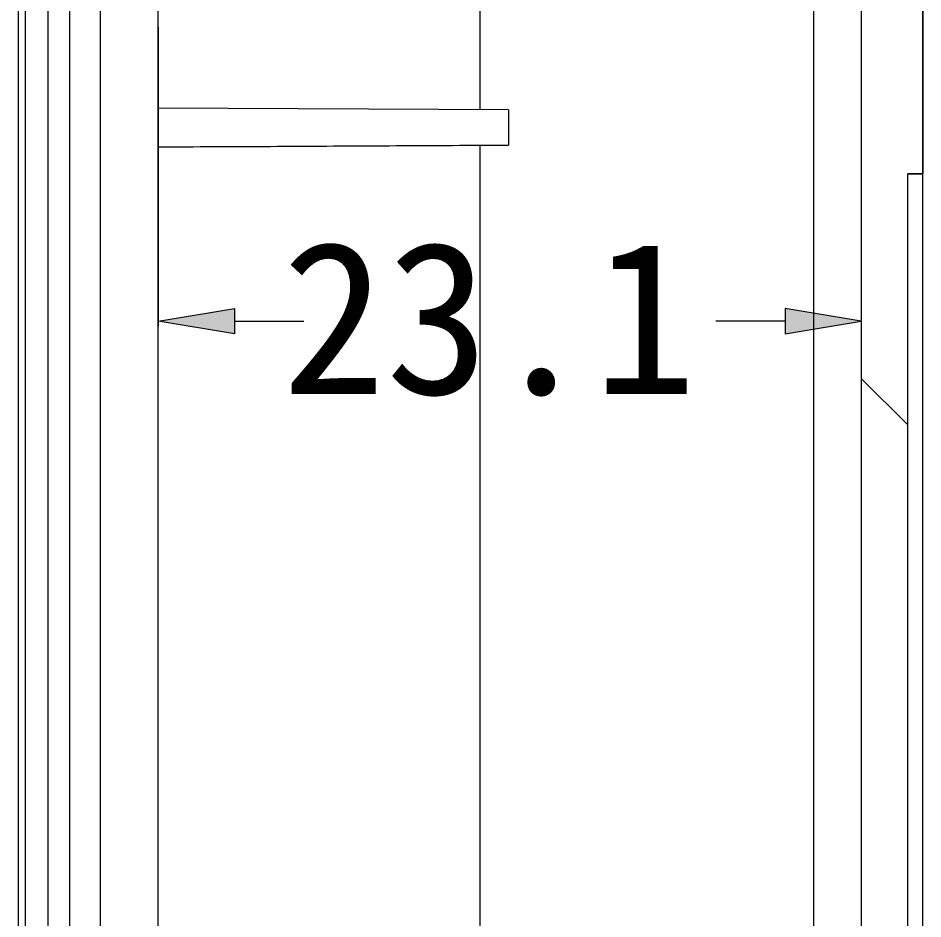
# Model space of a CAD drawing. Header units: inches. Extents: x 0 to 40, y 35.9 to 64.1.
# Drawn here: x 12.132 to 14.129, y 50.375 to 52.362 of the extents above; entities that cross this region are included whole.
import ezdxf

# ---------------------------------------------------------------- set-up
doc = ezdxf.new("R2010")
doc.units = ezdxf.units.IN
doc.header["$MEASUREMENT"] = 0
doc.layers.add('1', color=7, linetype='Continuous')
doc.layers.add('2', color=7, linetype='Continuous')

# ---------------------------------------------------------------- blocks, each defined once
blk = doc.blocks.new('block 255')
at = {"layer": '1', "color": 43, "lineweight": 18, "true_color": 0xccb266}
blk.add_lwpolyline([(14.0955, 49.5955), (14.0955, 52.0187)], dxfattribs=at)
blk = doc.blocks.new('block 256')
at = {"layer": '1', "color": 43, "lineweight": 18, "true_color": 0xccb266}
blk.add_lwpolyline([(14.1291, 52.0187), (14.0955, 52.0187)], dxfattribs=at)
blk = doc.blocks.new('block 257')
at = {"layer": '1', "color": 43, "lineweight": 18, "true_color": 0xccb266}
blk.add_lwpolyline([(14.1291, 53.2267), (14.1291, 52.0187)], dxfattribs=at)
blk = doc.blocks.new('block 265')
at = {"layer": '1', "color": 43, "lineweight": 18, "true_color": 0xccb266}
blk.add_lwpolyline([(13.9932, 53.1251), (13.9932, 47.5223)], dxfattribs=at)
blk = doc.blocks.new('block 378')
at = {"layer": '1', "color": 43, "lineweight": 18, "true_color": 0xccb266}
blk.add_lwpolyline([(13.8874, 52.5078), (13.8874, 49.2793)], dxfattribs=at)
blk = doc.blocks.new('block 420')
at = {"layer": '1', "color": 43, "lineweight": 18, "true_color": 0xccb266}
blk.add_lwpolyline([(13.1508, 52.5378), (13.1508, 52.1602)], dxfattribs=at)
blk = doc.blocks.new('block 421')
at = {"layer": '1', "color": 43, "lineweight": 18, "true_color": 0xccb266}
blk.add_lwpolyline([(13.1508, 52.0821), (13.1508, 50.0373)], dxfattribs=at)
blk = doc.blocks.new('block 446')
at = {"layer": '1', "color": 43, "lineweight": 18, "true_color": 0xccb266}
blk.add_lwpolyline([(14.1291, 49.5955), (14.1291, 52.0187)], dxfattribs=at)
blk = doc.blocks.new('block 721')
at = {"layer": '1', "lineweight": 0}
blk.add_lwpolyline([(14.0955, 51.4651), (13.9932, 51.5673)], dxfattribs=at)
blk.add_open_spline([(14.1291, 47.3076), (14.1291, 47.3076), (14.008, 47.3076), (14.008, 47.3076), (14.008, 47.3076), (14.008, 47.4086), (14.008, 47.4086), (14.008, 47.4086), (13.8733, 47.4086), (13.8733, 47.4086), (13.8733, 47.4086), (13.8733, 47.1509), (13.8733, 47.1509), (13.8733, 47.1509), (13.7375, 47.1509), (13.7375, 47.1509), (13.7375, 47.1509), (13.7375, 47.2182), (13.7375, 47.2182), (13.7375, 47.2182), (13.7913, 47.2182), (13.7913, 47.2182), (13.7913, 47.2182), (13.7913, 47.5205), (13.7913, 47.5205), (13.7913, 47.5205), (13.9932, 47.5223), (13.9932, 47.5223), (13.9932, 47.5223), (13.9932, 53.1251), (13.9932, 53.1251), (13.9932, 53.1839), (13.9462, 53.232), (13.8873, 53.2336), (13.8873, 53.2336), (13.6943, 53.2386), (13.6943, 53.2386), (13.6943, 53.2386), (13.6943, 53.3089), (13.6943, 53.3089), (13.6943, 53.3089), (13.8431, 53.3104), (13.8431, 53.3104), (13.8431, 53.3104), (13.8431, 53.4034), (13.8431, 53.4034), (13.8431, 53.4034), (13.6943, 53.4034), (13.6943, 53.4034), (13.6943, 53.4034), (13.6943, 53.4561), (13.6943, 53.4561), (13.6943, 53.4561), (13.9111, 53.4504), (13.9111, 53.4504), (14.0324, 53.4472), (14.1291, 53.3481), (14.1291, 53.2267), (14.1291, 53.2267), (14.1291, 52.0187), (14.1291, 52.0187), (14.1291, 52.0187), (14.0955, 52.0187), (14.0955, 52.0187), (14.0955, 52.0187), (14.0955, 49.5955), (14.0955, 49.5955), (14.0955, 49.5955), (14.1291, 49.5955), (14.1291, 49.5955), (14.1291, 49.5955), (14.1291, 47.3076), (14.1291, 47.3076), (14.1291, 47.3076), (14.1291, 47.3076), (14.1291, 47.3076)], degree=3, knots=[0, 0, 0, 0, 1, 1, 1, 2, 2, 2, 3, 3, 3, 4, 4, 4, 5, 5, 5, 6, 6, 6, 7, 7, 7, 8, 8, 8, 9, 9, 9, 10, 10, 10, 11, 11, 11, 12, 12, 12, 13, 13, 13, 14, 14, 14, 15, 15, 15, 16, 16, 16, 17, 17, 17, 18, 18, 18, 19, 19, 19, 20, 20, 20, 21, 21, 21, 22, 22, 22, 23, 23, 23, 24, 24, 24, 25, 25, 25, 25], dxfattribs=at)
blk = doc.blocks.new('block 914')
at = {"layer": '2', "color": 7, "lineweight": 18, "true_color": 0xffffff}
blk.add_lwpolyline([(12.1319, 52.5751), (12.1319, 49.7063)], dxfattribs=at)
blk = doc.blocks.new('block 971')
at = {"layer": '2', "color": 7, "lineweight": 18, "true_color": 0xffffff}
blk.add_lwpolyline([(12.1484, 49.7063), (12.1484, 52.5751)], dxfattribs=at)
blk = doc.blocks.new('block 977')
at = {"layer": '2', "color": 7, "lineweight": 18, "true_color": 0xffffff}
blk.add_lwpolyline([(12.2456, 52.5751), (12.2456, 49.7063)], dxfattribs=at)
blk = doc.blocks.new('block 989')
at = {"layer": '2', "color": 7, "lineweight": 18, "true_color": 0xffffff}
blk.add_lwpolyline([(13.2147, 52.1599), (12.441, 52.1639)], dxfattribs=at)
blk = doc.blocks.new('block 995')
at = {"layer": '2', "color": 7, "lineweight": 18, "true_color": 0xffffff}
blk.add_lwpolyline([(12.441, 49.5341), (12.441, 52.563)], dxfattribs=at)
blk = doc.blocks.new('block 996')
at = {"layer": '2', "color": 7, "lineweight": 18, "true_color": 0xffffff}
blk.add_lwpolyline([(12.3131, 52.563), (12.3131, 49.5341)], dxfattribs=at)
blk = doc.blocks.new('block 998')
at = {"layer": '2', "color": 7, "lineweight": 18, "true_color": 0xffffff}
blk.add_lwpolyline([(12.1982, 49.7063), (12.1982, 52.5751)], dxfattribs=at)
blk = doc.blocks.new('block 1003')
at = {"layer": '2', "color": 7, "lineweight": 18, "true_color": 0xffffff}
blk.add_lwpolyline([(13.2147, 52.1599), (13.2147, 52.0824)], dxfattribs=at)
blk = doc.blocks.new('block 1532')
at = {"layer": '2', "color": 7, "lineweight": 18, "true_color": 0xffffff}
blk.add_lwpolyline([(12.441, 52.0784), (12.4565, 52.0784), (12.472, 52.0785), (12.4874, 52.0786), (12.5029, 52.0787), (12.5184, 52.0788), (12.5339, 52.0789), (12.5493, 52.0789), (12.5648, 52.079), (12.5803, 52.0791), (12.5958, 52.0792), (12.6112, 52.0793), (12.6267, 52.0793), (12.6422, 52.0794), (12.6577, 52.0795), (12.6731, 52.0796), (12.6886, 52.0796), (12.7041, 52.0797), (12.7196, 52.0798), (12.735, 52.0799), (12.7505, 52.08), (12.766, 52.0801), (12.7814, 52.0801), (12.7969, 52.0802), (12.8124, 52.0803), (12.8279, 52.0804), (12.8434, 52.0805), (12.8588, 52.0805), (12.8743, 52.0806), (12.8898, 52.0807), (12.9052, 52.0808), (12.9207, 52.0809), (12.9362, 52.081), (12.9517, 52.081), (12.9671, 52.0811), (12.9826, 52.0812), (12.9981, 52.0813), (13.0136, 52.0814), (13.029, 52.0814), (13.0445, 52.0815), (13.06, 52.0816), (13.0754, 52.0817), (13.0909, 52.0818), (13.1064, 52.0819), (13.1219, 52.0819), (13.1374, 52.082), (13.1528, 52.0821), (13.1683, 52.0822), (13.1838, 52.0822), (13.1992, 52.0823), (13.2147, 52.0824)], dxfattribs=at)
blk = doc.blocks.new('block 3492')
at = {"color": 5, "lineweight": 18, "true_color": 0x0000ff}
blk.add_lwpolyline([(12.441, 52.3426), (12.441, 51.682)], dxfattribs=at)
blk = doc.blocks.new('block 3493')
at = {"color": 5, "lineweight": 18, "true_color": 0x0000ff}
blk.add_lwpolyline([(13.9932, 52.2259), (13.9932, 51.682)], dxfattribs=at)
blk = doc.blocks.new('block 3494')
at = {"color": 5, "lineweight": 18, "true_color": 0x0000ff}
blk.add_lwpolyline([(12.6093, 51.6941), (12.7623, 51.6941)], dxfattribs=at)
blk = doc.blocks.new('block 3495')
at = {"color": 5, "lineweight": 18, "true_color": 0x0000ff}
blk.add_lwpolyline([(13.825, 51.6941), (13.6719, 51.6941)], dxfattribs=at)
blk = doc.blocks.new('block 3496')
at = {"true_color": 0x0000ff}
h = blk.add_hatch(color=5, dxfattribs=at)
h.dxf.hatch_style = 2
h.paths.add_polyline_path([(12.6093, 51.7222), (12.6093, 51.6661), (12.441, 51.6941)])
at = {"lineweight": 0}
blk.add_lwpolyline([(12.6093, 51.7222), (12.6093, 51.6661), (12.441, 51.6941), (12.6093, 51.7222)], dxfattribs=at)
blk = doc.blocks.new('block 3497')
at = {"true_color": 0x0000ff}
h = blk.add_hatch(color=5, dxfattribs=at)
h.dxf.hatch_style = 2
h.paths.add_polyline_path([(13.825, 51.7222), (13.825, 51.6661), (13.9932, 51.6941)])
at = {"lineweight": 0}
blk.add_lwpolyline([(13.825, 51.7222), (13.825, 51.6661), (13.9932, 51.6941), (13.825, 51.7222)], dxfattribs=at)
blk = doc.blocks.new('block 3498')
at = {"color": 4, "true_color": 0x00ffff, "insert": (12.7142, 51.5275), "char_height": 0.336544, "attachment_point": 7}
blk.add_mtext('\\fTxt|b0|i0|c0|p34;\\W1;23.1', dxfattribs=at)
blk = doc.blocks.new('block 3499')
at = {"lineweight": 0}
blk.add_lwpolyline([(12.441, 52.3468), (12.441, 52.3468)], dxfattribs=at)
blk = doc.blocks.new('block 3500')
at = {"lineweight": 0}
blk.add_lwpolyline([(13.9932, 52.2301), (13.9932, 52.2301)], dxfattribs=at)
blk = doc.blocks.new('block 3501')
at = {"lineweight": 0}
blk.add_lwpolyline([(13.9932, 51.6941), (13.9932, 51.6941)], dxfattribs=at)
blk = doc.blocks.new('block 3491')
for name in ['block 3499', 'block 3492', 'block 3500', 'block 3493', 'block 3498', 'block 3496', 'block 3497', 'block 3494', 'block 3495', 'block 3501']:
    blk.add_blockref(name, (0, 0))

msp = doc.modelspace()

# ---------------------------------------------------------------- block references
msp.add_blockref('block 3491', (0, 0))
at = {"layer": '1'}
for name in ['block 721', 'block 257', 'block 265', 'block 420', 'block 378', 'block 421', 'block 255', 'block 256', 'block 446']:
    msp.add_blockref(name, (0, 0), dxfattribs=at)
at = {"layer": '2'}
for name in ['block 914', 'block 971', 'block 998', 'block 977', 'block 996', 'block 995', 'block 989', 'block 1003', 'block 1532']:
    msp.add_blockref(name, (0, 0), dxfattribs=at)

doc.saveas('drawing.dxf')
